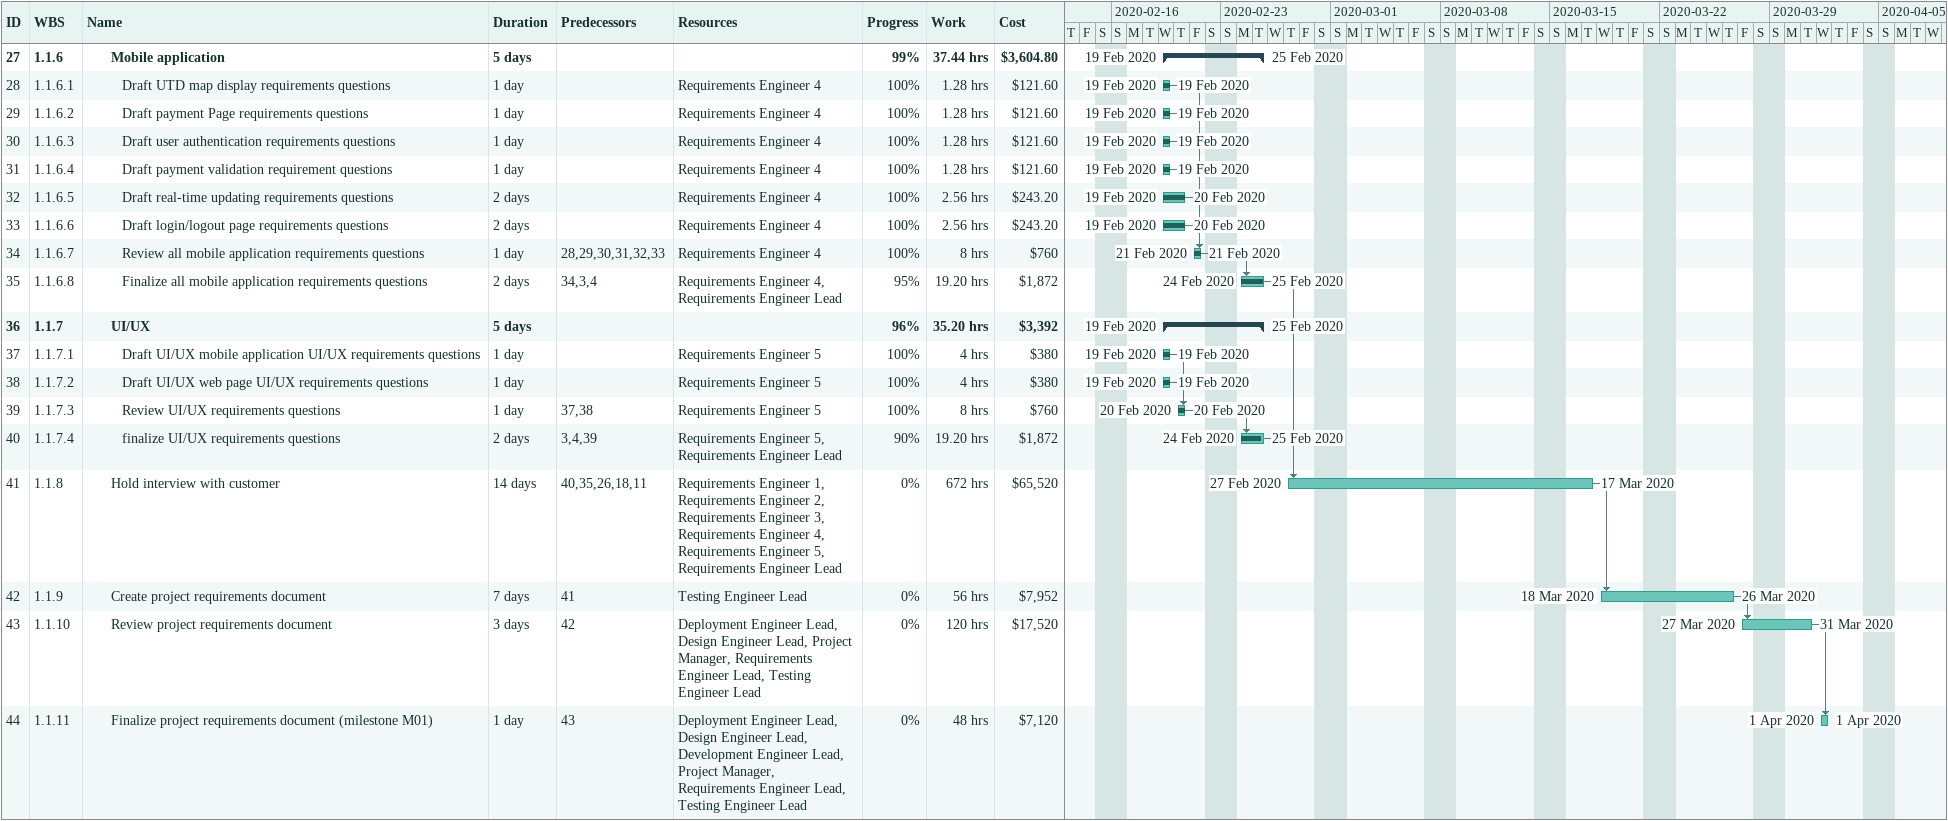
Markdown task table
| ID | WBS | Task | Duration | Start | Finish | Predecessors | Resources | % complete | Work (h) | Cost ($) |
|---|---|---|---|---|---|---|---|---|---|---|
| 27 | 1.1.6 | **Mobile application** | 5d | 2020-02-19 | 2020-02-25 |  |  | 99 | 37.44 | 3604.80 |
| 28 | 1.1.6.1 | Draft UTD map display requirements questions | 1d | 2020-02-19 | 2020-02-19 |  | Requirements Engineer 4 | 100 | 1.28 | 121.60 |
| 29 | 1.1.6.2 | Draft payment Page requirements questions | 1d | 2020-02-19 | 2020-02-19 |  | Requirements Engineer 4 | 100 | 1.28 | 121.60 |
| 30 | 1.1.6.3 | Draft user authentication requirements questions | 1d | 2020-02-19 | 2020-02-19 |  | Requirements Engineer 4 | 100 | 1.28 | 121.60 |
| 31 | 1.1.6.4 | Draft payment validation requirement questions | 1d | 2020-02-19 | 2020-02-19 |  | Requirements Engineer 4 | 100 | 1.28 | 121.60 |
| 32 | 1.1.6.5 | Draft real-time updating requirements questions | 2d | 2020-02-19 | 2020-02-20 |  | Requirements Engineer 4 | 100 | 2.56 | 243.20 |
| 33 | 1.1.6.6 | Draft login/logout page requirements questions | 2d | 2020-02-19 | 2020-02-20 |  | Requirements Engineer 4 | 100 | 2.56 | 243.20 |
| 34 | 1.1.6.7 | Review all mobile application requirements questions | 1d | 2020-02-21 | 2020-02-21 | 28, 29, 30, 31, 32, 33 | Requirements Engineer 4 | 100 | 8 | 760 |
| 35 | 1.1.6.8 | Finalize all mobile application requirements questions | 2d | 2020-02-24 | 2020-02-25 | 34, 3, 4 | Requirements Engineer 4, Requirements Engineer Lead | 95 | 19.20 | 1872 |
| 36 | 1.1.7 | **UI/UX** | 5d | 2020-02-19 | 2020-02-25 |  |  | 96 | 35.20 | 3392 |
| 37 | 1.1.7.1 | Draft UI/UX mobile application UI/UX requirements questions | 1d | 2020-02-19 | 2020-02-19 |  | Requirements Engineer 5 | 100 | 4 | 380 |
| 38 | 1.1.7.2 | Draft UI/UX web page UI/UX requirements questions | 1d | 2020-02-19 | 2020-02-19 |  | Requirements Engineer 5 | 100 | 4 | 380 |
| 39 | 1.1.7.3 | Review UI/UX requirements questions | 1d | 2020-02-20 | 2020-02-20 | 37, 38 | Requirements Engineer 5 | 100 | 8 | 760 |
| 40 | 1.1.7.4 | finalize UI/UX requirements questions | 2d | 2020-02-24 | 2020-02-25 | 3, 4, 39 | Requirements Engineer 5, Requirements Engineer Lead | 90 | 19.20 | 1872 |
| 41 | 1.1.8 | Hold interview with customer | 14d | 2020-02-27 | 2020-03-17 | 40, 35, 26, 18, 11 | Requirements Engineer 1, Requirements Engineer 2, Requirements Engineer 3, Requirements Engineer 4, Requirements Engineer 5, Requirements Engineer Lead | 0 | 672 | 65520 |
| 42 | 1.1.9 | Create project requirements document | 7d | 2020-03-18 | 2020-03-26 | 41 | Testing Engineer Lead | 0 | 56 | 7952 |
| 43 | 1.1.10 | Review project requirements document | 3d | 2020-03-27 | 2020-03-31 | 42 | Deployment Engineer Lead, Design Engineer Lead, Project Manager, Requirements Engineer Lead, Testing Engineer Lead | 0 | 120 | 17520 |
| 44 | 1.1.11 | Finalize project requirements document (milestone M01) | 1d | 2020-04-01 | 2020-04-01 | 43 | Deployment Engineer Lead, Design Engineer Lead, Development Engineer Lead, Project Manager, Requirements Engineer Lead, Testing Engineer Lead | 0 | 48 | 7120 |
